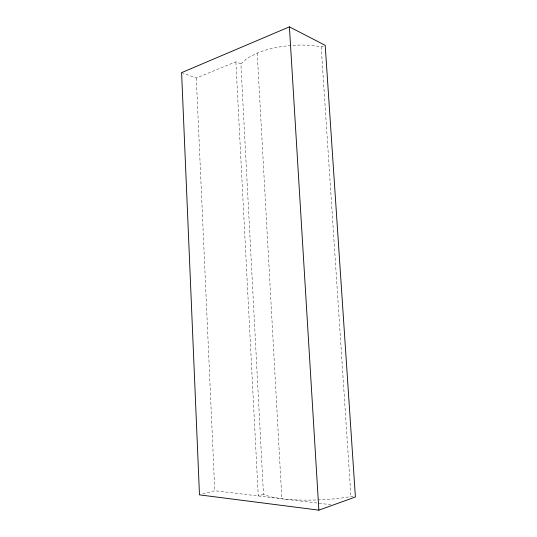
<?xml version="1.0" encoding="UTF-8"?>
<svg xmlns="http://www.w3.org/2000/svg" width="537" height="537" viewBox="0 0 537 537"><rect width="100%" height="100%" fill="white"/><g stroke="black" fill="none" stroke-linecap="round" stroke-linejoin="round"><path stroke-width="0.4" stroke-dasharray="2.69 2.01" d="M353.165 496.752L350.929 496.51L344.11 497.705A58.479 11.639 -2.4 0 1 281.851 498.792L270.802 496.893L263.466 494.396L240.905 63.883L247.309 58.184L257.216 53.049A54.599 21.601 -4.7 0 1 314.709 45.732L321.193 46.894L325.207 45.336M181.6 72.649L196.3 78.019L235.871 61.795L240.905 63.883M263.466 494.396L258.263 495.953L235.871 61.795M202.704 493.986L214.78 490.717L330.752 504.679M321.193 46.894L350.929 496.51M257.216 53.049L281.851 498.792M196.3 78.019L214.78 490.717"/><path stroke-width="0.81" d="M289.403 26.85L181.6 72.649L199.482 494.859L318.871 510.15L355.4 497L325.207 45.336L289.403 26.85L318.871 510.15"/></g></svg>
